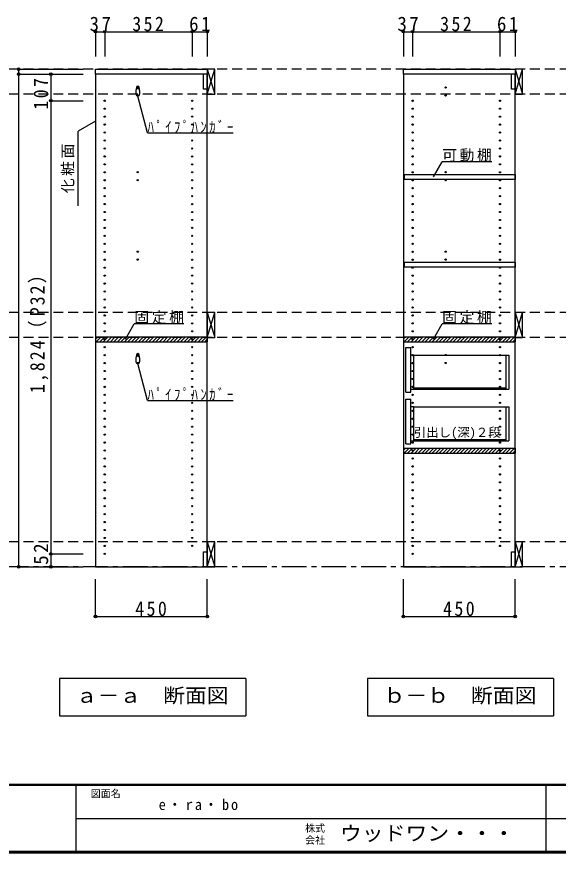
# Model space of a CAD drawing. Units: millimetres at full size, sheet at 1:20. Extents: x -3922 to 3878, y -2932 to 2722.
# Drawn here: x -261 to 1921, y -2864 to 503 of the extents above; entities that cross this region are included whole.
import ezdxf
from ezdxf.enums import TextEntityAlignment as Align

# ---------------------------------------------------------------- set-up
doc = ezdxf.new("R2010")
doc.units = ezdxf.units.MM
doc.header["$LTSCALE"] = 20
doc.header["$PDMODE"] = 32
doc.header["$PDSIZE"] = 10
for name, pattern in [('CHAIN1', [8, 5, -1, 1, -1]), ('DASHED1', [1.8, 1.2, -0.6]), ('DASHED2', [3, 2, -1])]:
    doc.linetypes.add(name, pattern=pattern)
for name, color, linetype in [('0-2_本体', 2, 'Continuous'), ('0-3_固定棚', 2, 'Continuous'), ('0-4_可動棚', 3, 'Continuous'), ('0-5', 4, 'Continuous'), ('0-6_ﾊﾟｲﾌﾟﾊﾝｶﾞｰ', 4, 'Continuous'), ('0-7_桟木・巾木', 2, 'Continuous'), ('0-8_引き出し', 7, 'Continuous'), ('0-A_文字', 7, 'Continuous'), ('0-B_寸法', 4, 'Continuous'), ('0-C_ハッチ', 4, 'Continuous'), ('F-1_枠', 6, 'Continuous'), ('F-A_文字', 7, 'Continuous')]:
    doc.layers.add(name, color=color, linetype=linetype)
doc.styles.add('ＭＳ ゴシック', font='')
doc.styles.get('ＭＳ ゴシック').set_extended_font_data('MS Gothic')

# ---------------------------------------------------------------- blocks, each defined once
blk = doc.blocks.new('引出(深)')
at = {"layer": '0-8_引き出し', "color": 2}
for p, q in [((-188.08, 200.1), (-168.08, 200.1)), ((-188.08, 21.1), (-188.08, 200.1)), ((-168.08, 21.1), (-168.08, 200.1)), ((-156.08, 170.1), (-168.08, 170.1)), ((-156.08, 32.1), (-156.08, 170.1)), ((214.76, 170.1), (226.92, 170.1)), ((214.92, 170.1), (214.92, 32.1)), ((226.92, 170.1), (226.92, 32.1)), ((-156.08, 37.6), (214.92, 37.6)), ((-188.08, 21.1), (-168.08, 21.1)), ((-168.08, 32.1), (-156.08, 32.1)), ((214.92, 32.1), (226.92, 32.1)), ((-188.08, -7.9), (-168.08, -7.9)), ((-188.08, -186.9), (-188.08, -7.9)), ((-168.08, -186.9), (-168.08, -7.9)), ((-156.08, -37.9), (-168.08, -37.9)), ((-156.08, -175.9), (-156.08, -37.9)), ((214.76, -37.9), (226.92, -37.9)), ((214.92, -37.9), (214.92, -175.9)), ((226.92, -37.9), (226.92, -175.9)), ((-188.08, -186.9), (-168.08, -186.9)), ((-168.08, -175.9), (-156.08, -175.9)), ((-156.08, -170.4), (214.92, -170.4)), ((214.92, -175.9), (226.92, -175.9))]:
    blk.add_line(p, q, dxfattribs=at)
at = {"layer": '0-8_引き出し'}
for p, q in [((-156.08, 170.1), (214.76, 170.1)), ((-156.08, 32.1), (214.92, 32.1)), ((-156.08, -37.9), (214.76, -37.9)), ((-156.08, -175.9), (214.92, -175.9))]:
    blk.add_line(p, q, dxfattribs=at)
at = {"layer": '0-8_引き出し', "linetype": 'DASHED1'}
for p, q in [((214.76, 170.1), (226.92, 170.1)), ((214.76, -37.9), (226.92, -37.9))]:
    blk.add_line(p, q, dxfattribs=at)

msp = doc.modelspace()

# ---------------------------------------------------------------- linework, layer by layer
at = {"layer": '0-2_本体'}
for p, q in [((56.94, 271.73), (56.94, 291.73)), ((56.94, 291.73), (506.94, 291.73)), ((506.94, 271.73), (56.94, 271.73)), ((506.94, 291.73), (506.94, 271.73)), ((1296.94, 271.73), (1296.94, 291.73)), ((1296.94, 291.73), (1746.94, 291.73)), ((1746.94, 271.73), (1296.94, 271.73)), ((1746.94, 291.73), (1746.94, 271.73))]:
    msp.add_line(p, q, dxfattribs=at)
at = {"layer": '0-3_固定棚'}
for p, q in [((56.94, -785.27), (56.94, -805.27)), ((56.94, -785.27), (506.94, -785.27)), ((56.94, -805.27), (506.94, -805.27)), ((506.94, -785.27), (506.94, -805.27)), ((1296.94, -785.27), (1296.94, -805.27)), ((1296.94, -785.27), (1746.94, -785.27)), ((1296.94, -805.27), (1746.94, -805.27)), ((1746.94, -785.27), (1746.94, -805.27)), ((1296.94, -1233.27), (1296.94, -1253.27)), ((1296.94, -1233.27), (1746.94, -1233.27)), ((1746.94, -1233.27), (1746.94, -1253.27)), ((1296.94, -1253.27), (1746.94, -1253.27))]:
    msp.add_line(p, q, dxfattribs=at)
at = {"layer": '0-4_可動棚', "color": 2}
for points in [[(1301.94, -132.77), (1746.94, -132.77), (1746.94, -152.77), (1301.94, -152.77)], [(1301.94, -484.77), (1746.94, -484.77), (1746.94, -504.77), (1301.94, -504.77)]]:
    msp.add_lwpolyline(points, close=True, dxfattribs=at)
at = {"layer": '0-5', "color": 3}
for p, q in [((56.94, 271.73), (56.94, -1711.27)), ((506.94, 271.73), (56.94, 271.73)), ((506.94, -1711.27), (506.94, 271.73)), ((1296.94, 271.73), (1296.94, -1711.27)), ((1746.94, 271.73), (1296.94, 271.73)), ((1746.94, -1711.27), (1746.94, 271.73)), ((56.94, -1711.27), (506.94, -1711.27)), ((1296.94, -1711.27), (1746.94, -1711.27))]:
    msp.add_line(p, q, dxfattribs=at)
at = {"layer": '0-5'}
for centre in [(226.94, 218.23), (1466.94, 218.23), (226.94, 186.23), (1466.94, 186.23), (93.94, 164.73), (93.94, 132.73), (445.94, 164.73), (445.94, 132.73), (1333.94, 164.73), (1333.94, 132.73), (1685.94, 164.73), (1685.94, 132.73), (93.94, 100.73), (445.94, 100.73), (1333.94, 100.73), (1685.94, 100.73), (93.94, 68.73), (445.94, 68.73), (1333.94, 68.73), (1685.94, 68.73), (93.94, 36.73), (445.94, 36.73), (1333.94, 36.73), (1685.94, 36.73), (93.94, 4.73), (445.94, 4.73), (1333.94, 4.73), (1685.94, 4.73), (93.94, -27.27), (445.94, -27.27), (1333.94, -27.27), (1685.94, -27.27), (93.94, -59.27), (445.94, -59.27), (1333.94, -59.27), (1685.94, -59.27), (93.94, -91.27), (445.94, -91.27), (1333.94, -91.27), (1685.94, -91.27), (93.94, -123.27), (226.94, -122.77), (445.94, -123.27), (1333.94, -123.27), (1466.94, -122.77), (1685.94, -123.27), (93.94, -155.27), (226.94, -154.77), (445.94, -155.27), (1333.94, -155.27), (1466.94, -154.77), (1685.94, -155.27), (93.94, -187.27), (445.94, -187.27), (1333.94, -187.27), (1685.94, -187.27), (93.94, -219.27), (445.94, -219.27), (1333.94, -219.27), (1685.94, -219.27), (93.94, -251.27), (445.94, -251.27), (1333.94, -251.27), (1685.94, -251.27), (93.94, -283.27), (445.94, -283.27), (1333.94, -283.27), (1685.94, -283.27), (93.94, -315.27), (445.94, -315.27), (1333.94, -315.27), (1685.94, -315.27), (93.94, -347.27), (445.94, -347.27), (1333.94, -347.27), (1685.94, -347.27), (93.94, -379.27), (445.94, -379.27), (1333.94, -379.27), (1685.94, -379.27), (93.94, -411.27), (445.94, -411.27), (1333.94, -411.27), (1685.94, -411.27), (93.94, -443.27), (226.94, -442.77), (445.94, -443.27), (1333.94, -443.27), (1466.94, -442.77), (1685.94, -443.27), (93.94, -475.27), (93.94, -507.27), (226.94, -474.77), (445.94, -475.27), (445.94, -507.27), (1333.94, -475.27), (1333.94, -507.27), (1466.94, -474.77), (1685.94, -475.27), (1685.94, -507.27), (93.94, -539.27), (445.94, -539.27), (1333.94, -539.27), (1685.94, -539.27), (93.94, -571.27), (445.94, -571.27), (1333.94, -571.27), (1685.94, -571.27), (93.94, -603.27), (445.94, -603.27), (1333.94, -603.27), (1685.94, -603.27), (93.94, -635.27), (445.94, -635.27), (1333.94, -635.27), (1685.94, -635.27), (93.94, -667.27), (445.94, -667.27), (1333.94, -667.27), (1685.94, -667.27), (93.94, -699.27), (445.94, -699.27), (1333.94, -699.27), (1685.94, -699.27), (93.94, -731.27), (445.94, -731.27), (1333.94, -731.27), (1685.94, -731.27), (93.94, -763.27), (445.94, -763.27), (1333.94, -763.27), (1685.94, -763.27), (93.94, -795.27), (445.94, -795.27), (1333.94, -795.27), (1685.94, -795.27), (93.94, -827.27), (445.94, -827.27), (1333.94, -827.27), (1685.94, -827.27), (93.94, -859.27), (226.94, -858.77), (445.94, -859.27), (1333.94, -859.27), (1466.94, -858.77), (1685.94, -859.27), (93.94, -891.27), (226.94, -890.77), (445.94, -891.27), (1333.94, -891.27), (1466.94, -890.77), (1685.94, -891.27), (93.94, -923.27), (445.94, -923.27), (1333.94, -923.27), (1685.94, -923.27), (93.94, -955.27), (445.94, -955.27), (1333.94, -955.27), (1685.94, -955.27), (93.94, -987.27), (445.94, -987.27), (1333.94, -987.27), (1685.94, -987.27), (93.94, -1019.27), (445.94, -1019.27), (1333.94, -1019.27), (1685.94, -1019.27), (93.94, -1051.27), (445.94, -1051.27), (1333.94, -1051.27), (1685.94, -1051.27), (93.94, -1083.27), (445.94, -1083.27), (1333.94, -1083.27), (1685.94, -1083.27), (93.94, -1115.27), (93.94, -1147.27), (445.94, -1115.27), (445.94, -1147.27), (1333.94, -1115.27), (1333.94, -1147.27), (1685.94, -1115.27), (1685.94, -1147.27), (93.94, -1179.27), (445.94, -1179.27), (1333.94, -1179.27), (1685.94, -1179.27), (93.94, -1211.27), (445.94, -1211.27), (1333.94, -1211.27), (1685.94, -1211.27), (93.94, -1243.27), (445.94, -1243.27), (1333.94, -1243.27), (1685.94, -1243.27), (93.94, -1275.27), (445.94, -1275.27), (1333.94, -1275.27), (1685.94, -1275.27), (93.94, -1307.27), (445.94, -1307.27), (1333.94, -1307.27), (1685.94, -1307.27), (93.94, -1339.27), (445.94, -1339.27), (1333.94, -1339.27), (1685.94, -1339.27), (93.94, -1371.27), (445.94, -1371.27), (1333.94, -1371.27), (1685.94, -1371.27), (93.94, -1403.27), (445.94, -1403.27), (1333.94, -1403.27), (1685.94, -1403.27), (93.94, -1435.27), (445.94, -1435.27), (1333.94, -1435.27), (1685.94, -1435.27), (93.94, -1467.27), (445.94, -1467.27), (1333.94, -1467.27), (1685.94, -1467.27), (93.94, -1499.27), (445.94, -1499.27), (1333.94, -1499.27), (1685.94, -1499.27), (93.94, -1531.27), (445.94, -1531.27), (1333.94, -1531.27), (1685.94, -1531.27), (93.94, -1563.27), (445.94, -1563.27), (1333.94, -1563.27), (1685.94, -1563.27), (93.94, -1595.27), (445.94, -1595.27), (1333.94, -1595.27), (1685.94, -1595.27), (93.94, -1627.27), (445.94, -1627.27), (1333.94, -1627.27), (1685.94, -1627.27), (93.94, -1659.27), (1333.94, -1659.27)]:
    msp.add_circle(centre, 2.5, dxfattribs=at)
at = {"layer": '0-6_ﾊﾟｲﾌﾟﾊﾝｶﾞｰ', "color": 2}
for p, q in [((219.44, 206.23), (219.44, 191.23)), ((234.44, 206.23), (234.44, 191.23)), ((219.44, -870.77), (219.44, -885.77)), ((234.44, -870.77), (234.44, -885.77))]:
    msp.add_line(p, q, dxfattribs=at)
at = {"layer": '0-6_ﾊﾟｲﾌﾟﾊﾝｶﾞｰ', "color": 7}
for centre, radius, start, end in [((265.54, 204.72), 46.13, 162.96035, 178.115), ((226.94, 218.23), 5.5, 0, 180), ((188.33, 204.72), 46.13, 1.885, 17.03965), ((265.54, -872.28), 46.13, 162.96035, 178.115), ((226.94, -858.77), 5.5, 0, 180), ((188.33, -872.28), 46.13, 1.885, 17.03965)]:
    msp.add_arc(centre, radius, start, end, dxfattribs=at)
at = {"layer": '0-6_ﾊﾟｲﾌﾟﾊﾝｶﾞｰ', "color": 2}
for centre, start, end in [((226.94, 206.23), 0, 180), ((226.94, 191.23), 180, 0), ((226.94, -870.77), 0, 180), ((226.94, -885.77), 180, 0)]:
    msp.add_arc(centre, 7.5, start, end, dxfattribs=at)
at = {"layer": '0-7_桟木・巾木'}
for p, q in [((506.94, 271.73), (491.94, 271.73)), ((491.94, 211.73), (491.94, 271.73)), ((506.94, 271.73), (506.94, 230.73)), ((1746.94, 271.73), (1731.94, 271.73)), ((1731.94, 211.73), (1731.94, 271.73)), ((1746.94, 271.73), (1746.94, 230.73)), ((491.94, -1651.27), (506.94, -1651.27)), ((506.94, -1651.27), (506.94, -1711.27)), ((1731.94, -1651.27), (1746.94, -1651.27)), ((1746.94, -1651.27), (1746.94, -1711.27))]:
    msp.add_line(p, q, dxfattribs=at)
for points in [[(506.94, 211.73), (495.44, 211.73), (491.94, 211.73)], [(1746.94, 211.73), (1735.44, 211.73), (1731.94, 211.73)], [(506.94, -1711.27), (491.94, -1711.27), (491.94, -1651.27)], [(1746.94, -1711.27), (1731.94, -1711.27), (1731.94, -1651.27)]]:
    msp.add_lwpolyline(points, dxfattribs=at)
at = {"layer": '0-8_引き出し', "color": 3}
for p, q in [((506.94, 291.73), (506.94, 191.73)), ((536.94, 291.73), (506.94, 291.73)), ((536.94, 191.73), (536.94, 291.73)), ((1746.94, 291.73), (1746.94, 191.73)), ((1776.94, 291.73), (1746.94, 291.73)), ((1776.94, 191.73), (1776.94, 291.73)), ((506.94, 191.73), (536.94, 191.73)), ((1746.94, 191.73), (1776.94, 191.73)), ((506.94, -1611.27), (506.94, -1711.27)), ((536.94, -1611.27), (506.94, -1611.27)), ((536.94, -1711.27), (536.94, -1611.27)), ((1746.94, -1611.27), (1746.94, -1711.27)), ((1776.94, -1611.27), (1746.94, -1611.27)), ((1776.94, -1711.27), (1776.94, -1611.27)), ((506.94, -1711.27), (536.94, -1711.27)), ((1746.94, -1711.27), (1776.94, -1711.27))]:
    msp.add_line(p, q, dxfattribs=at)
at = {"layer": '0-8_引き出し'}
for p, q in [((506.94, 191.73), (536.94, 291.73)), ((506.94, 291.73), (536.94, 191.73)), ((1746.94, 191.73), (1776.94, 291.73)), ((1746.94, 291.73), (1776.94, 191.73)), ((506.94, -688.27), (536.94, -788.27)), ((506.94, -788.27), (536.94, -688.27)), ((1746.94, -688.27), (1776.94, -788.27)), ((1746.94, -788.27), (1776.94, -688.27)), ((506.94, -1711.27), (536.94, -1611.27)), ((506.94, -1611.27), (536.94, -1711.27)), ((1746.94, -1711.27), (1776.94, -1611.27)), ((1746.94, -1611.27), (1776.94, -1711.27))]:
    msp.add_line(p, q, dxfattribs=at)
at = {"layer": '0-8_引き出し', "color": 3}
for points in [[(536.94, -788.27), (536.94, -688.27), (506.94, -688.27), (506.94, -788.27)], [(1776.94, -788.27), (1776.94, -688.27), (1746.94, -688.27), (1746.94, -788.27)]]:
    msp.add_lwpolyline(points, close=True, dxfattribs=at)
at = {"layer": '0-A_文字'}
for p, q in [((266.68, 35.43), (226.94, 183.73)), ((56.94, 82.66), (-13.06, 42.25)), ((-13.06, -257.75), (-13.06, 42.25)), ((266.68, 35.43), (611.68, 35.43)), ((1417.81, -141.83), (1452.83, -81.18)), ((1652.83, -81.18), (1452.83, -81.18)), ((177.81, -794.33), (212.83, -733.68)), ((412.83, -733.68), (212.83, -733.68)), ((1417.81, -794.33), (1452.83, -733.68)), ((1652.83, -733.68), (1452.83, -733.68)), ((266.68, -1041.57), (226.94, -893.27)), ((266.68, -1041.57), (611.68, -1041.57)), ((661.94, -2161.27), (661.94, -2311.27)), ((1901.94, -2161.27), (1901.94, -2311.27)), ((-88.06, -2311.27), (661.94, -2311.27)), ((1151.94, -2311.27), (1901.94, -2311.27))]:
    msp.add_line(p, q, dxfattribs=at)
at = {"layer": '0-A_文字', "linetype": 'CHAIN1'}
msp.add_line((2986.94, -1711.27), (-3093.06, -1711.27), dxfattribs=at)
at = {"layer": '0-A_文字'}
for points in [[(661.94, -2161.27), (-88.06, -2161.27), (-88.06, -2311.27)], [(1901.94, -2161.27), (1151.94, -2161.27), (1151.94, -2311.27)]]:
    msp.add_lwpolyline(points, dxfattribs=at)
at = {"layer": '0-B_寸法'}
for p, q in [((56.94, 442.73), (56.94, 342.73)), ((56.94, 442.73), (506.94, 442.73)), ((93.94, 442.73), (93.94, 342.73)), ((445.94, 442.73), (445.94, 342.73)), ((506.94, 442.73), (506.94, 342.73)), ((1296.94, 442.73), (1296.94, 342.73)), ((1296.94, 442.73), (1746.94, 442.73)), ((1333.94, 442.73), (1333.94, 342.73)), ((1685.94, 442.73), (1685.94, 342.73)), ((1746.94, 442.73), (1746.94, 342.73)), ((-253.06, 291.73), (-253.06, 271.73)), ((-253.06, 291.73), (6.94, 291.73)), ((-253.06, 271.73), (6.94, 271.73)), ((-253.06, 271.73), (-253.06, -1711.27)), ((-123.06, 271.73), (6.94, 271.73)), ((-123.06, 271.73), (-123.06, 164.73)), ((-123.06, 164.73), (6.94, 164.73)), ((-123.06, 164.73), (-123.06, -1659.27)), ((-123.06, -1659.27), (6.94, -1659.27)), ((-123.06, -1659.27), (-123.06, -1711.27)), ((-253.06, -1711.27), (6.94, -1711.27)), ((-123.06, -1711.27), (6.94, -1711.27)), ((56.94, -1911.27), (56.94, -1761.27)), ((506.94, -1911.27), (506.94, -1761.27)), ((1296.94, -1911.27), (1296.94, -1761.27)), ((1746.94, -1911.27), (1746.94, -1761.27)), ((56.94, -1911.27), (506.94, -1911.27)), ((1296.94, -1911.27), (1746.94, -1911.27))]:
    msp.add_line(p, q, dxfattribs=at)
at = {"layer": '0-B_寸法', "linetype": 'DASHED2'}
for p, q in [((2986.94, 291.73), (-3093.06, 291.73)), ((2986.94, 191.73), (-3093.06, 191.73)), ((2986.94, -688.27), (-3093.06, -688.27)), ((2986.94, -788.27), (-3093.06, -788.27)), ((2986.94, -1611.27), (-3093.06, -1611.27))]:
    msp.add_line(p, q, dxfattribs=at)
at = {"layer": '0-B_寸法', "color": 7}
for p in [(56.94, 442.73), (93.94, 442.73), (445.94, 442.73), (506.94, 442.73), (1296.94, 442.73), (1333.94, 442.73), (1685.94, 442.73), (1746.94, 442.73), (-253.06, 291.73), (-253.06, 271.73), (-123.06, 271.73), (-123.06, 164.73), (-123.06, -1659.27), (-253.06, -1711.27), (-123.06, -1711.27), (56.94, -1911.27), (506.94, -1911.27), (1296.94, -1911.27), (1746.94, -1911.27)]:
    msp.add_point(p, dxfattribs=at)
at = {"layer": '0-C_ハッチ'}
for p, q in [((56.94, -794.22), (65.89, -785.27)), ((60.03, -805.27), (80.03, -785.27)), ((74.17, -805.27), (94.17, -785.27)), ((88.31, -805.27), (108.31, -785.27)), ((102.45, -805.27), (122.45, -785.27)), ((116.6, -805.27), (136.6, -785.27)), ((130.74, -805.27), (150.74, -785.27)), ((144.88, -805.27), (164.88, -785.27)), ((159.02, -805.27), (179.02, -785.27)), ((173.17, -805.27), (193.17, -785.27)), ((187.31, -805.27), (207.31, -785.27)), ((201.45, -805.27), (221.45, -785.27)), ((215.59, -805.27), (235.59, -785.27)), ((229.73, -805.27), (249.73, -785.27)), ((243.88, -805.27), (263.88, -785.27)), ((258.02, -805.27), (278.02, -785.27)), ((272.16, -805.27), (292.16, -785.27)), ((286.3, -805.27), (306.3, -785.27)), ((300.44, -805.27), (320.44, -785.27)), ((314.59, -805.27), (334.59, -785.27)), ((328.73, -805.27), (348.73, -785.27)), ((342.87, -805.27), (362.87, -785.27)), ((357.01, -805.27), (377.01, -785.27)), ((371.16, -805.27), (391.16, -785.27)), ((385.3, -805.27), (405.3, -785.27)), ((399.44, -805.27), (419.44, -785.27)), ((413.58, -805.27), (433.58, -785.27)), ((427.72, -805.27), (447.72, -785.27)), ((441.87, -805.27), (461.87, -785.27)), ((456.01, -805.27), (476.01, -785.27)), ((470.15, -805.27), (490.15, -785.27)), ((484.29, -805.27), (504.29, -785.27)), ((498.43, -805.27), (506.94, -796.76)), ((1296.94, -794.22), (1305.89, -785.27)), ((1300.03, -805.27), (1320.03, -785.27)), ((1314.17, -805.27), (1334.17, -785.27)), ((1328.31, -805.27), (1348.31, -785.27)), ((1342.45, -805.27), (1362.45, -785.27)), ((1356.6, -805.27), (1376.6, -785.27)), ((1370.74, -805.27), (1390.74, -785.27)), ((1384.88, -805.27), (1404.88, -785.27)), ((1399.02, -805.27), (1419.02, -785.27)), ((1413.17, -805.27), (1433.17, -785.27)), ((1427.31, -805.27), (1447.31, -785.27)), ((1441.45, -805.27), (1461.45, -785.27)), ((1455.59, -805.27), (1475.59, -785.27)), ((1469.73, -805.27), (1489.73, -785.27)), ((1483.88, -805.27), (1503.88, -785.27)), ((1498.02, -805.27), (1518.02, -785.27)), ((1512.16, -805.27), (1532.16, -785.27)), ((1526.3, -805.27), (1546.3, -785.27)), ((1540.44, -805.27), (1560.44, -785.27)), ((1554.59, -805.27), (1574.59, -785.27)), ((1568.73, -805.27), (1588.73, -785.27)), ((1582.87, -805.27), (1602.87, -785.27)), ((1597.01, -805.27), (1617.01, -785.27)), ((1611.16, -805.27), (1631.16, -785.27)), ((1625.3, -805.27), (1645.3, -785.27)), ((1639.44, -805.27), (1659.44, -785.27)), ((1653.58, -805.27), (1673.58, -785.27)), ((1667.72, -805.27), (1687.72, -785.27)), ((1681.87, -805.27), (1701.87, -785.27)), ((1696.01, -805.27), (1716.01, -785.27)), ((1710.15, -805.27), (1730.15, -785.27)), ((1724.29, -805.27), (1744.29, -785.27)), ((1738.43, -805.27), (1746.94, -796.76)), ((1296.94, -1242.22), (1305.89, -1233.27)), ((1300.03, -1253.27), (1320.03, -1233.27)), ((1314.17, -1253.27), (1334.17, -1233.27)), ((1328.31, -1253.27), (1348.31, -1233.27)), ((1342.45, -1253.27), (1362.45, -1233.27)), ((1356.6, -1253.27), (1376.6, -1233.27)), ((1370.74, -1253.27), (1390.74, -1233.27)), ((1384.88, -1253.27), (1404.88, -1233.27)), ((1399.02, -1253.27), (1419.02, -1233.27)), ((1413.17, -1253.27), (1433.17, -1233.27)), ((1427.31, -1253.27), (1447.31, -1233.27)), ((1441.45, -1253.27), (1461.45, -1233.27)), ((1455.59, -1253.27), (1475.59, -1233.27)), ((1469.73, -1253.27), (1489.73, -1233.27)), ((1483.88, -1253.27), (1503.88, -1233.27)), ((1498.02, -1253.27), (1518.02, -1233.27)), ((1512.16, -1253.27), (1532.16, -1233.27)), ((1526.3, -1253.27), (1546.3, -1233.27)), ((1540.44, -1253.27), (1560.44, -1233.27)), ((1554.59, -1253.27), (1574.59, -1233.27)), ((1568.73, -1253.27), (1588.73, -1233.27)), ((1582.87, -1253.27), (1602.87, -1233.27)), ((1597.01, -1253.27), (1617.01, -1233.27)), ((1611.16, -1253.27), (1631.16, -1233.27)), ((1625.3, -1253.27), (1645.3, -1233.27)), ((1639.44, -1253.27), (1659.44, -1233.27)), ((1653.58, -1253.27), (1673.58, -1233.27)), ((1667.72, -1253.27), (1687.72, -1233.27)), ((1681.87, -1253.27), (1701.87, -1233.27)), ((1696.01, -1253.27), (1716.01, -1233.27)), ((1710.15, -1253.27), (1730.15, -1233.27)), ((1724.29, -1253.27), (1744.29, -1233.27)), ((1738.43, -1253.27), (1746.94, -1244.76))]:
    msp.add_line(p, q, dxfattribs=at)
at = {"layer": 'F-1_枠'}
for p, q in [((3877.97, -2587.71), (-3922.03, -2587.71)), ((3877.97, -2591.04), (-3922.03, -2591.04)), ((-22.03, -2591.04), (-22.03, -2857.71)), ((1871.3, -2591.04), (1871.3, -2857.71)), ((-22.03, -2724.37), (3871.3, -2724.38)), ((3877.97, -2857.71), (-3922.03, -2857.71)), ((3877.97, -2861.04), (-3922.03, -2861.04)), ((3877.97, -2864.37), (-3922.03, -2864.37))]:
    msp.add_line(p, q, dxfattribs=at)

# ---------------------------------------------------------------- block references
at = {"layer": '0-8_引き出し'}
msp.add_blockref('引出(深)', (1495.02, -1028.87), dxfattribs=at)

# ---------------------------------------------------------------- texts
at = {"layer": '0-A_文字', "style": 'ＭＳ ゴシック'}
msp.add_text('引出し(深)２段', height=36.66, dxfattribs=at).set_placement((1338.94, -1199.27), align=Align.BOTTOM_LEFT)
at = {"layer": '0-A_文字', "style": 'ＭＳ ゴシック', "width": 1.1}
for s, p in [('ａ－ａ\u3000断面図', (-23.06, -2276.27)), ('ｂ－ｂ\u3000断面図', (1216.94, -2276.27))]:
    msp.add_text(s, height=58.65, dxfattribs=at).set_placement(p, align=Align.BOTTOM_LEFT)
at = {"layer": '0-A_文字', "char_height": 43.99, "attachment_point": 7, "style": 'ＭＳ ゴシック'}
for s, insert in [('\\T1.39;\\W0.85;ﾊﾟｲﾌﾟﾊﾝｶﾞｰ', (266.68, 35.43)), ('\\T1.17;可動棚', (1452.83, -81.18)), ('\\T1.17;固定棚', (212.83, -733.68)), ('\\T1.17;固定棚', (1452.83, -733.68)), ('\\T1.39;\\W0.85;ﾊﾟｲﾌﾟﾊﾝｶﾞｰ', (266.68, -1041.57))]:
    msp.add_mtext(s, dxfattribs=dict(at, insert=insert))
at = {"layer": '0-A_文字', "insert": (-28.06, -207.75), "char_height": 43.99, "attachment_point": 7, "rotation": 90, "style": 'ＭＳ ゴシック'}
msp.add_mtext('\\T1.17;化粧面', dxfattribs=at)
at = {"layer": '0-B_寸法', "color": 7, "char_height": 58.65, "attachment_point": 7, "style": 'ＭＳ ゴシック'}
for s, insert in [('\\T1.27;\\W0.95;37', (32.94, 443.94)), ('\\T1.27;\\W0.9;352', (204.94, 443.94)), ('\\T1.27;\\W0.95;61', (433.94, 443.94)), ('\\T1.27;\\W0.95;37', (1272.94, 443.94)), ('\\T1.27;\\W0.9;352', (1444.94, 443.94)), ('\\T1.27;\\W0.95;61', (1673.94, 443.94)), ('\\T1.27;\\W0.9;450', (216.94, -1910.06)), ('\\T1.27;\\W0.9;450', (1456.94, -1910.06))]:
    msp.add_mtext(s, dxfattribs=dict(at, insert=insert))
at = {"layer": '0-B_寸法', "color": 7, "char_height": 58.65, "attachment_point": 7, "rotation": 90, "style": 'ＭＳ ゴシック'}
for s, insert in [('\\T1.27;\\W0.9;107', (-133.06, 129)), ('\\T1.23;\\W0.9;1,824（P32）', (-133.06, -1012.27)), ('\\T1.27;\\W0.95;52', (-133.06, -1703))]:
    msp.add_mtext(s, dxfattribs=dict(at, insert=insert))
at = {"layer": 'F-A_文字', "style": 'ＭＳ ゴシック'}
for s, p in [('図面名', (37.97, -2647.71)), ('株式', (901.3, -2787.04)), ('会社', (901.3, -2835.04))]:
    msp.add_text(s, height=29.33, dxfattribs=at).set_placement(p, align=Align.BOTTOM_LEFT)
at = {"layer": 'F-A_文字', "style": 'ＭＳ ゴシック', "width": 1.1}
msp.add_text('ウッドワン・・・', height=58.65, dxfattribs=at).set_placement((1041.3, -2831.04), align=Align.BOTTOM_LEFT)
at = {"layer": 'F-A_文字', "insert": (311.3, -2691.04), "char_height": 43.99, "attachment_point": 7, "style": 'ＭＳ ゴシック'}
msp.add_mtext('\\T1.28;\\W0.95;e・ra・bo', dxfattribs=at)

doc.saveas('drawing.dxf')
